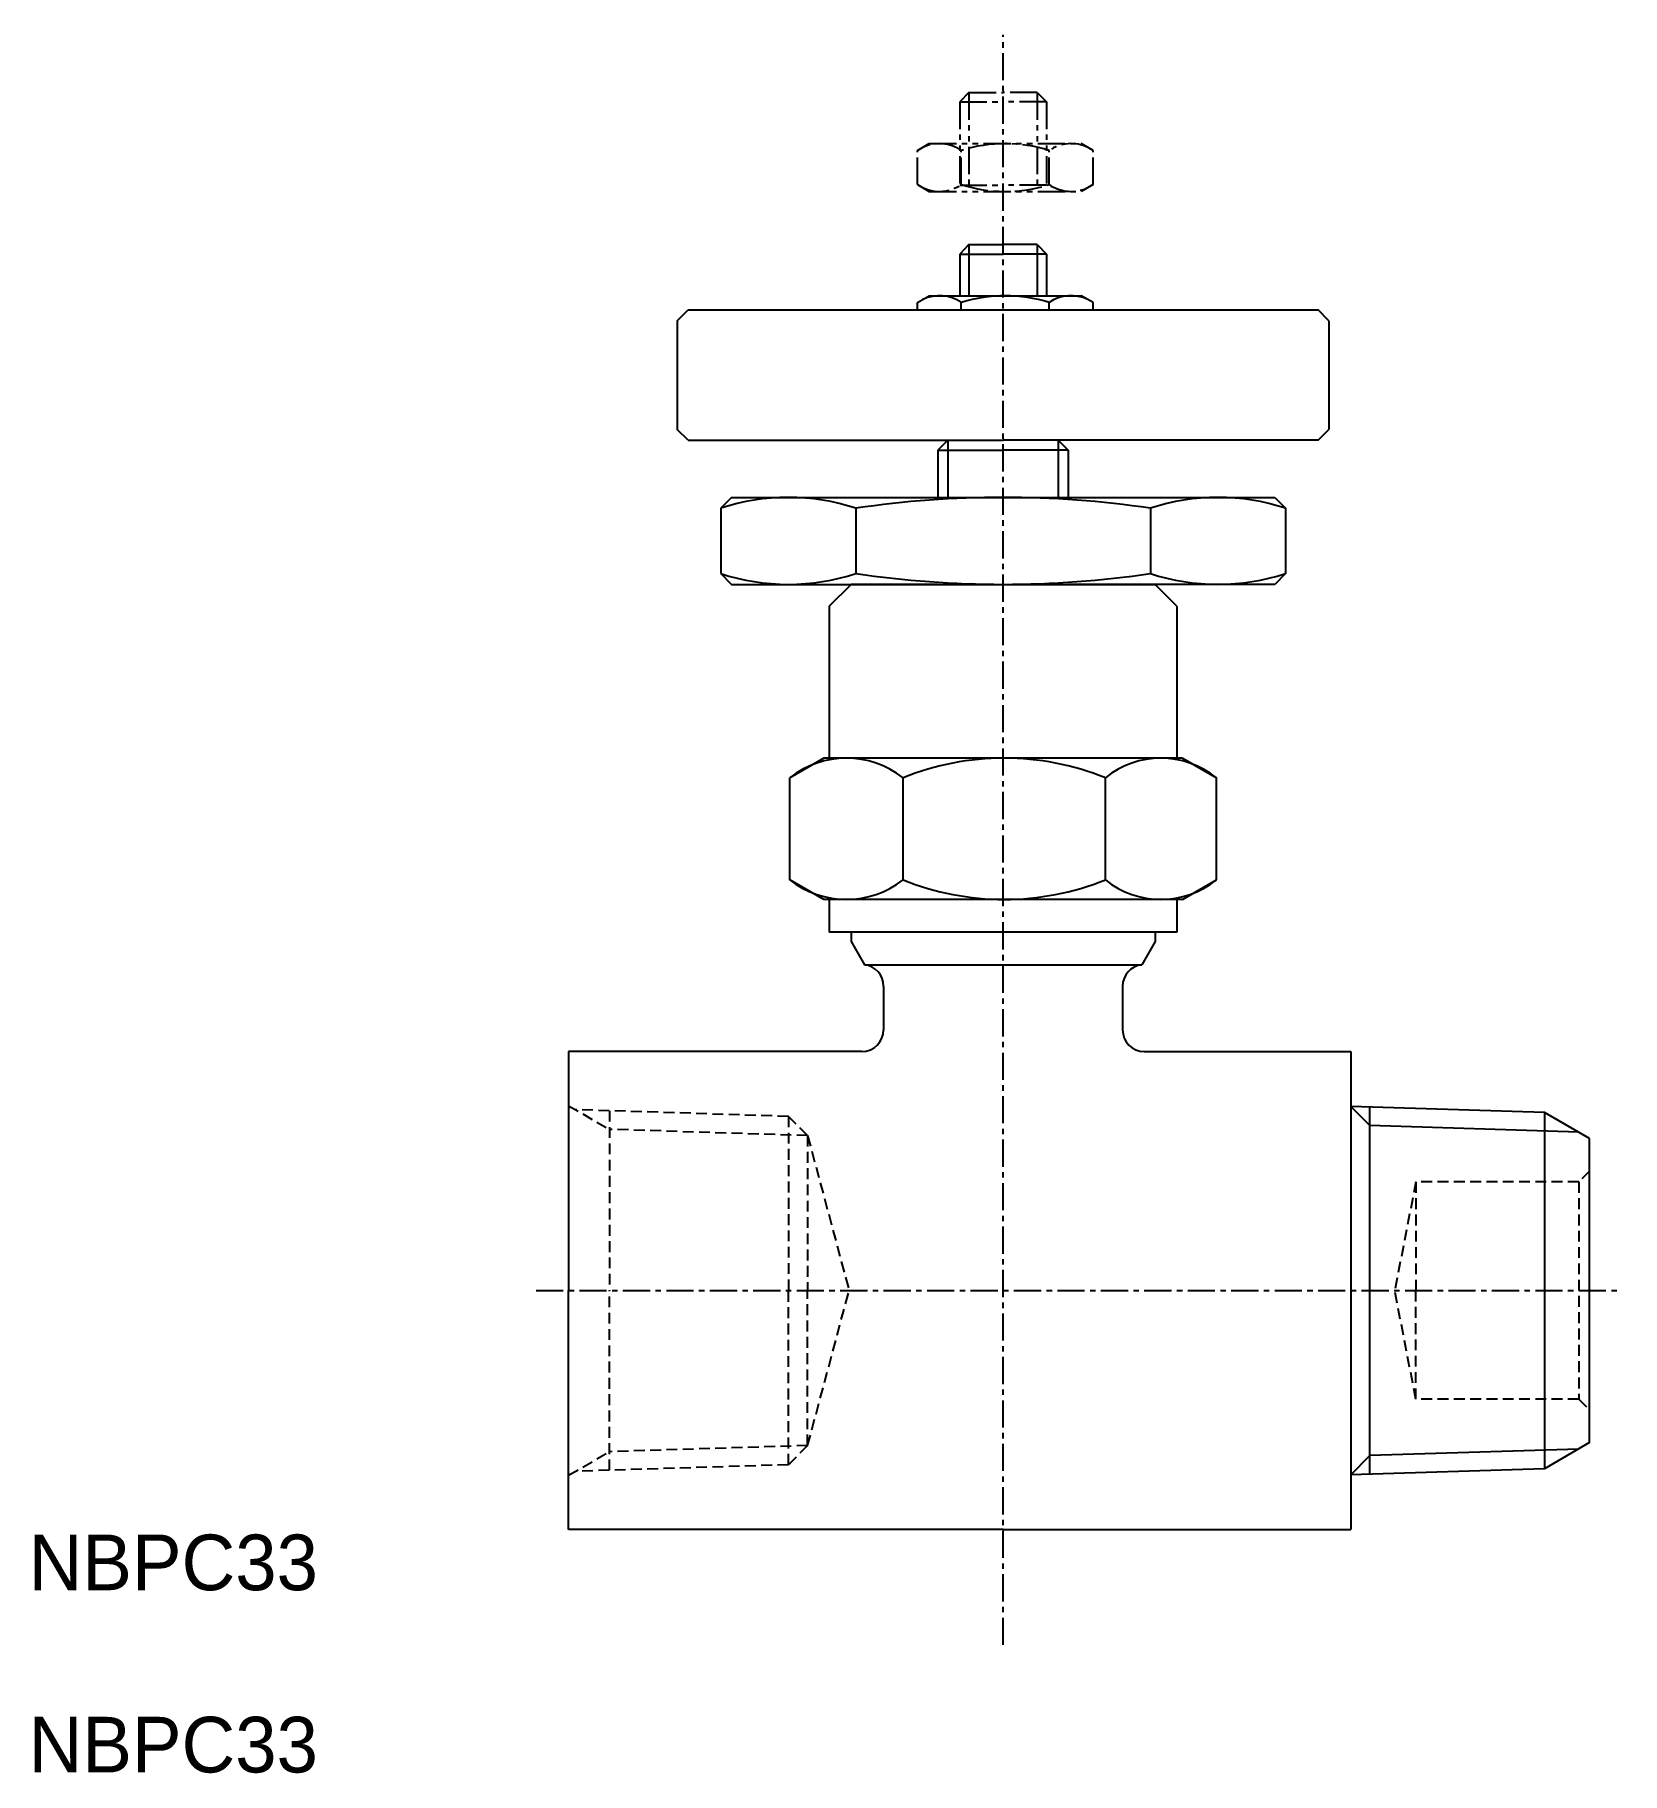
# Model space of a CAD drawing. Extents: x 251.2 to 324.3, y 373 to 453.
import ezdxf

# ---------------------------------------------------------------- set-up
doc = ezdxf.new("R2010")
doc.units = 0
for name, pattern in [('CENTER', [2, 1.25, -0.25, 0.25, -0.25]), ('DASHED', [0.75, 0.5, -0.25]), ('PHANTOM', [2.5, 1.25, -0.25, 0.25, -0.25, 0.25, -0.25])]:
    doc.linetypes.add(name, pattern=pattern)
doc.layers.get('0').update_dxf_attribs({"linetype": 'CONTINUOUS'})
doc.layers.add('CENTER', color=1, linetype='CENTER')

msp = doc.modelspace()

# ---------------------------------------------------------------- linework, layer by layer
at = {"color": 3, "linetype": 'PHANTOM'}
for p, q in [((294.196, 450.359), (293.767, 449.929)), ((294.196, 450.359), (293.767, 449.929)), ((293.767, 449.929), (293.767, 446.102)), ((293.767, 449.929), (295.767, 449.929)), ((293.767, 449.929), (295.767, 449.929)), ((293.767, 449.929), (293.767, 448.009)), ((294.196, 450.359), (294.196, 446.102)), ((294.196, 450.359), (295.767, 450.359)), ((294.196, 450.359), (295.767, 450.359)), ((294.196, 450.359), (294.196, 448.009)), ((297.337, 450.359), (295.767, 450.359)), ((297.337, 450.359), (295.767, 450.359)), ((297.767, 449.929), (295.767, 449.929)), ((297.767, 449.929), (295.767, 449.929)), ((297.337, 450.359), (297.337, 446.102)), ((297.337, 450.359), (297.767, 449.929)), ((297.337, 450.359), (297.767, 449.929)), ((297.337, 450.359), (297.337, 448.009)), ((297.767, 449.929), (297.767, 446.102)), ((297.767, 449.929), (297.767, 448.009)), ((291.822, 447.695), (292.365, 448.009)), ((291.822, 446.122), (291.822, 447.695)), ((292.365, 448.009), (299.365, 448.009)), ((293.843, 446.122), (293.843, 447.695)), ((297.886, 446.122), (297.886, 447.695)), ((299.907, 447.695), (299.365, 448.009)), ((299.907, 446.122), (299.907, 447.695)), ((291.822, 446.122), (292.365, 445.809)), ((292.365, 445.809), (299.365, 445.809)), ((293.767, 446.102), (295.767, 446.102)), ((297.767, 446.102), (295.767, 446.102)), ((299.907, 446.122), (299.365, 445.809))]:
    msp.add_line(p, q, dxfattribs=at)
at = {"color": 7, "linetype": 'CONTINUOUS'}
for p, q in [((294.196, 443.359), (293.767, 442.929)), ((294.196, 443.359), (293.767, 442.929)), ((294.196, 443.359), (294.196, 441.009)), ((294.196, 443.359), (295.767, 443.359)), ((294.196, 443.359), (295.767, 443.359)), ((297.337, 443.359), (295.767, 443.359)), ((297.337, 443.359), (295.767, 443.359)), ((297.337, 443.359), (297.337, 441.009)), ((297.337, 443.359), (297.767, 442.929)), ((297.337, 443.359), (297.767, 442.929)), ((293.767, 442.929), (293.767, 441.009)), ((293.767, 442.929), (295.767, 442.929)), ((293.767, 442.929), (295.767, 442.929)), ((293.767, 442.929), (293.767, 441.009)), ((297.767, 442.929), (295.767, 442.929)), ((297.767, 442.929), (295.767, 442.929)), ((297.767, 442.929), (297.767, 441.009)), ((297.767, 442.929), (297.767, 441.009)), ((291.822, 440.695), (292.365, 441.009)), ((292.365, 441.009), (299.365, 441.009)), ((299.907, 440.695), (299.365, 441.009)), ((280.767, 439.859), (281.267, 440.359)), ((281.267, 440.359), (310.267, 440.359)), ((291.822, 440.359), (291.822, 440.695)), ((293.843, 440.359), (293.843, 440.695)), ((297.886, 440.359), (297.886, 440.695)), ((299.907, 440.359), (299.907, 440.695)), ((310.767, 439.859), (310.267, 440.359)), ((280.767, 439.859), (280.767, 434.859)), ((310.767, 439.859), (310.767, 434.859)), ((281.267, 434.359), (280.767, 434.859)), ((310.267, 434.359), (310.767, 434.859)), ((281.267, 434.359), (293.292, 434.359)), ((293.227, 434.359), (292.767, 433.898)), ((292.767, 433.898), (292.767, 431.727)), ((292.767, 433.898), (295.767, 433.898)), ((293.227, 434.359), (295.767, 434.359)), ((293.227, 434.359), (295.767, 434.359)), ((293.267, 434.359), (295.767, 434.359)), ((293.267, 434.359), (295.767, 434.359)), ((298.307, 434.359), (295.767, 434.359)), ((298.267, 434.359), (295.767, 434.359)), ((298.307, 434.359), (295.767, 434.359)), ((298.267, 434.359), (295.767, 434.359)), ((298.767, 433.898), (295.767, 433.898)), ((310.267, 434.359), (298.267, 434.359)), ((298.307, 434.359), (298.767, 433.898)), ((298.767, 433.898), (298.767, 431.727)), ((283.267, 431.727), (282.767, 431.227)), ((282.767, 431.227), (282.767, 428.227)), ((283.267, 431.727), (308.267, 431.727)), ((288.988, 431.227), (288.988, 428.227)), ((302.546, 431.227), (302.546, 428.227)), ((308.267, 431.727), (308.767, 431.227)), ((308.767, 431.227), (308.767, 428.227)), ((282.767, 428.227), (283.267, 427.727)), ((308.767, 428.227), (308.267, 427.727)), ((283.267, 427.727), (302.767, 427.727)), ((288.767, 427.727), (287.767, 426.727)), ((292.767, 427.727), (288.767, 427.727)), ((308.267, 427.727), (298.767, 427.727)), ((303.767, 426.727), (302.767, 427.727)), ((287.767, 426.727), (287.767, 419.727)), ((303.767, 426.727), (303.767, 419.727)), ((287.517, 419.727), (285.952, 418.824)), ((304.017, 419.727), (287.517, 419.727)), ((304.017, 419.727), (305.582, 418.824)), ((285.952, 414.131), (285.952, 418.824)), ((291.159, 414.131), (291.159, 418.824)), ((300.474, 414.131), (300.474, 418.824)), ((305.582, 414.131), (305.582, 418.824)), ((287.517, 413.227), (285.952, 414.131)), ((304.017, 413.227), (305.582, 414.131)), ((304.017, 413.227), (287.517, 413.227)), ((287.767, 413.227), (287.767, 411.727)), ((303.767, 413.227), (303.767, 411.727)), ((303.767, 411.727), (287.767, 411.727)), ((288.767, 411.727), (288.767, 411.29)), ((288.767, 411.29), (289.38, 410.221)), ((302.767, 411.29), (302.153, 410.221)), ((302.767, 411.727), (302.767, 411.29)), ((289.38, 410.221), (302.153, 410.221)), ((290.267, 409.227), (290.267, 407.227)), ((301.267, 409.227), (301.267, 407.227)), ((275.767, 406.227), (275.767, 395.227)), ((289.267, 406.227), (275.767, 406.227)), ((302.267, 406.227), (311.767, 406.227)), ((311.767, 406.227), (311.767, 384.227)), ((320.693, 403.425), (311.767, 403.704)), ((312.651, 386.779), (312.651, 403.676)), ((322.767, 402.227), (320.693, 403.425)), ((320.693, 403.425), (320.693, 387.03)), ((322.767, 388.227), (322.767, 402.227)), ((275.767, 384.227), (275.767, 395.227)), ((322.767, 388.227), (320.693, 387.03)), ((320.693, 387.03), (311.767, 386.751)), ((295.767, 384.227), (275.767, 384.227)), ((295.767, 384.227), (311.767, 384.227))]:
    msp.add_line(p, q, dxfattribs=at)
at = {"color": 3, "linetype": 'CONTINUOUS'}
for p, q in [((294.196, 443.359), (294.196, 441.009)), ((297.337, 443.359), (297.337, 441.009)), ((293.227, 434.359), (293.227, 431.727)), ((298.307, 434.359), (298.307, 431.727)), ((311.767, 403.704), (312.651, 402.82)), ((322.261, 402.519), (312.651, 402.82)), ((311.767, 386.751), (312.651, 387.635)), ((322.261, 387.935), (312.651, 387.635))]:
    msp.add_line(p, q, dxfattribs=at)
at = {"color": 3, "linetype": 'DASHED'}
for p, q in [((275.767, 403.727), (277.644, 402.644)), ((285.883, 403.242), (276.076, 403.549)), ((277.644, 403.5), (277.644, 395.227)), ((286.767, 402.359), (285.883, 403.242)), ((285.883, 403.242), (285.883, 395.227)), ((286.767, 402.359), (277.644, 402.644)), ((286.767, 402.359), (286.767, 395.227)), ((286.767, 402.359), (288.677, 395.227)), ((314.767, 400.227), (313.795, 395.227)), ((322.267, 400.227), (314.767, 400.227)), ((314.767, 400.227), (314.767, 395.227)), ((322.767, 400.727), (322.267, 400.227)), ((322.267, 400.227), (322.267, 390.227)), ((277.644, 386.955), (277.644, 395.227)), ((285.883, 387.212), (285.883, 395.227)), ((286.767, 388.096), (288.677, 395.227)), ((286.767, 388.096), (286.767, 395.227)), ((314.767, 390.227), (313.795, 395.227)), ((314.767, 390.227), (314.767, 395.227)), ((322.267, 390.227), (314.767, 390.227)), ((322.267, 390.227), (322.767, 389.727)), ((286.767, 388.096), (277.644, 387.811)), ((286.767, 388.096), (285.883, 387.212)), ((275.767, 386.727), (277.644, 387.811)), ((285.883, 387.212), (276.076, 386.906))]:
    msp.add_line(p, q, dxfattribs=at)
at = {"color": 3, "linetype": 'PHANTOM'}
for centre, radius, start, end in [((292.833, 446.222), 1.787, 55.56153, 115.56153), ((295.865, 441.33), 6.678, 72.38303, 107.61697), ((298.896, 446.222), 1.787, 64.43847, 124.43847), ((292.833, 447.596), 1.787, 244.43847, 304.43847), ((295.865, 452.487), 6.678, 252.38303, 287.61697), ((298.896, 447.596), 1.787, 235.56153, 295.56153)]:
    msp.add_arc(centre, radius, start, end, dxfattribs=at)
at = {"color": 7, "linetype": 'CONTINUOUS'}
for centre, radius, start, end in [((292.833, 439.222), 1.787, 55.56153, 115.56153), ((295.865, 434.33), 6.678, 72.38303, 107.61697), ((298.896, 439.222), 1.787, 64.43847, 124.43847), ((285.877, 421.802), 9.925, 71.73612, 108.26388), ((295.767, 385.602), 46.127, 81.5489, 98.4511), ((305.656, 421.802), 9.925, 71.73612, 108.26388), ((285.877, 437.652), 9.925, 251.73612, 288.26388), ((295.767, 473.853), 46.127, 261.5489, 278.4511), ((305.656, 437.652), 9.925, 251.73612, 288.26388), ((288.555, 415.524), 4.203, 51.7253, 128.2747), ((295.817, 407.273), 12.455, 68.04017, 111.95983), ((303.028, 415.667), 4.061, 51.03189, 128.96811), ((288.555, 417.431), 4.203, 231.7253, 308.2747), ((295.817, 425.682), 12.455, 248.04017, 291.95983), ((303.028, 417.288), 4.061, 231.03189, 308.96811), ((289.267, 409.227), 1, 0, 83.48663), ((302.267, 409.227), 1, 96.51337, 180), ((289.267, 407.227), 1, 270, 0), ((302.267, 407.227), 1, 180, 270)]:
    msp.add_arc(centre, radius, start, end, dxfattribs=at)
at = {"layer": 'CENTER', "color": 1, "linetype": 'CENTER'}
for p, q in [((295.767, 378.923), (295.767, 453.018)), ((274.267, 395.227), (324.267, 395.227))]:
    msp.add_line(p, q, dxfattribs=at)

# ---------------------------------------------------------------- texts
at = {"color": 7, "linetype": 'CONTINUOUS'}
for p in [(250.91, 381.436), (250.91, 373.05)]:
    msp.add_text('NBPC33', height=2.5597, dxfattribs=at).set_placement(p)

doc.saveas('drawing.dxf')
